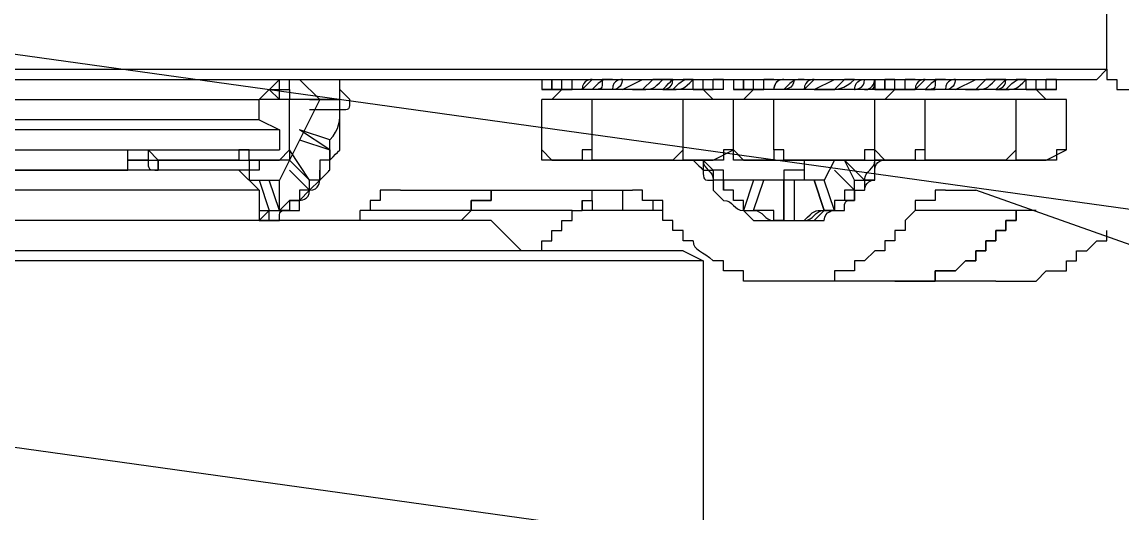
# Model space of a CAD drawing. Header units: millimetres. Extents: x 25083 to 52777, y 24772 to 45779.
# Drawn here: x 39211.84 to 39252.31, y 33806.58 to 33824.63 of the extents above; entities that cross this region are included whole.
import ezdxf

# ---------------------------------------------------------------- set-up
doc = ezdxf.new("R2010")
doc.units = ezdxf.units.MM
doc.layers.add('小车', color=7, linetype='Continuous')
doc.styles.get("Standard").update_dxf_attribs({"font": ''})
doc.styles.get('Standard').set_extended_font_data('SimSun')
doc.dimstyles.new('ISO-25', dxfattribs={"dimtxt": 2.5, "dimasz": 2.5, "dimexe": 1.25, "dimexo": 0.625, "dimtad": 1, "dimtxsty": 'Standard', "dimcen": 2.5, "dimadec": 0, "dimazin": 0, "dimtfac": 1, "dimtmove": 0, "dimatfit": 3, "dimfxl": 1, "dimarcsym": 0})

# ---------------------------------------------------------------- blocks, each defined once
blk = doc.blocks.new('*D925')
at = {"color": 0, "lineweight": -2}
for p, q in [((29677.862, 34881.662), (29677.862, 32448.293)), ((40733.017, 34757.645), (40733.017, 32448.293)), ((29680.362, 32449.543), (40730.517, 32449.543))]:
    blk.add_line(p, q, dxfattribs=at)
at = {"color": 0}
for points in [[(29680.362, 32449.96), (29680.362, 32449.127), (29677.862, 32449.543)], [(40730.517, 32449.127), (40730.517, 32449.96), (40733.017, 32449.543)]]:
    blk.add_solid(points, dxfattribs=at)
at = {"layer": 'DEFPOINTS', "color": 0}
for p in [(29677.862, 34882.287), (40733.017, 34758.27), (40733.017, 32449.543)]:
    blk.add_point(p, dxfattribs=at)
at = {"color": 0, "insert": (35205.439, 32451.628), "char_height": 2.5, "attachment_point": 5}
blk.add_mtext('11055,15', dxfattribs=at)
blk = doc.blocks.new('zw$D2F4')
at = {"color": 7, "lineweight": 5}
for points in [[(643.565, 336.451), (643.565, 239.155)], [(643.194, 336.08), (643.194, 239.527)], [(636.509, 254.01), (636.509, 321.597)], [(636.881, 254.752), (636.881, 320.854)], [(637.995, 261.808), (637.995, 313.798)], [(639.109, 270.349), (639.109, 310.827)], [(639.852, 271.092), (639.852, 304.514)], [(639.852, 300.429), (639.852, 275.177)], [(640.594, 284.461), (640.594, 269.607)], [(641.337, 269.607), (641.337, 284.461)], [(641.708, 270.349), (641.708, 284.461)], [(642.451, 284.461), (642.451, 270.349)], [(639.852, 275.177), (640.594, 275.177)], [(640.223, 275.177), (640.223, 269.607)], [(640.594, 274.434), (640.223, 274.434), (640.223, 275.177)], [(639.852, 273.692), (639.852, 274.063), (640.223, 274.063)], [(640.223, 272.577), (640.223, 274.063), (640.594, 274.434)], [(640.594, 271.092), (640.223, 271.092), (640.223, 272.577)], [(639.852, 271.092), (639.109, 270.349)], [(640.223, 270.721), (639.852, 270.721), (639.852, 271.092)], [(640.223, 269.978), (640.223, 270.721), (640.594, 270.721), (640.594, 271.092)], [(639.48, 270.721), (639.48, 269.607)], [(640.223, 270.349), (639.852, 270.349), (639.852, 270.721), (639.48, 270.721)], [(639.109, 270.349), (637.995, 270.349)], [(637.995, 270.349), (637.995, 269.978), (638.366, 269.978), (638.366, 269.607)], [(639.48, 270.349), (638.366, 269.978)], [(641.708, 270.349), (641.337, 269.607)], [(642.451, 270.349), (643.194, 269.607)], [(642.451, 269.235), (642.451, 270.349)], [(638.366, 269.607), (639.48, 269.978)], [(638.366, 269.978), (638.366, 269.607)], [(638.366, 269.607), (639.48, 269.607)], [(638.737, 269.235), (638.366, 269.235), (638.366, 269.607)], [(638.737, 269.235), (638.366, 269.235), (638.366, 269.607)], [(639.109, 268.493), (639.109, 268.864), (638.737, 268.864), (638.737, 269.235), (638.366, 269.607)], [(642.451, 268.121), (639.48, 269.607)], [(640.223, 269.607), (640.223, 269.978)], [(640.223, 269.607), (640.594, 269.235)], [(640.594, 269.235), (640.223, 269.235), (640.223, 269.607)], [(641.337, 269.607), (640.594, 269.607)], [(642.822, 269.978), (642.451, 269.607)], [(642.822, 269.978), (642.822, 269.607)], [(642.822, 269.607), (643.194, 269.607)], [(642.822, 269.607), (642.822, 269.235)], [(642.822, 269.607), (642.822, 269.235)], [(642.822, 269.607), (642.822, 269.235)], [(642.822, 269.607), (643.194, 269.607)], [(643.194, 269.607), (643.194, 269.235)], [(639.109, 268.493), (638.737, 268.864), (638.737, 269.235)], [(639.852, 269.235), (639.109, 268.493)], [(639.48, 268.493), (640.594, 269.235)], [(639.48, 268.493), (640.223, 269.235)], [(640.594, 269.235), (642.451, 269.235)], [(642.451, 267.378), (642.451, 269.235)], [(639.109, 268.493), (638.737, 268.864)], [(640.594, 267.75), (641.337, 268.864)], [(640.966, 268.864), (640.594, 267.75)], [(640.966, 267.75), (641.337, 268.864)], [(642.451, 268.121), (643.194, 268.864)], [(643.194, 268.864), (643.194, 268.493)], [(639.48, 268.121), (639.109, 268.493)], [(640.594, 267.75), (640.223, 267.75), (640.223, 268.121), (639.48, 268.121), (639.48, 268.493)], [(642.08, 268.493), (642.08, 267.378)], [(642.451, 268.493), (642.451, 267.378)], [(638.366, 258.837), (638.366, 266.636)], [(639.109, 265.15), (639.109, 265.893), (638.737, 265.893), (638.737, 266.264), (638.366, 266.264), (638.366, 266.636)], [(639.109, 265.15), (639.109, 256.609)], [(638.737, 262.179), (638.737, 262.551), (638.366, 262.551)], [(638.366, 262.551), (638.737, 262.551), (638.737, 261.808), (639.109, 261.808), (639.109, 261.437)], [(639.109, 261.808), (638.737, 261.808), (638.737, 262.179)], [(637.995, 261.808), (636.881, 260.694)], [(636.881, 259.951), (637.252, 259.951), (637.252, 259.58), (637.623, 259.58), (637.623, 259.209), (637.995, 259.209), (637.995, 258.837), (638.366, 258.837)], [(640.223, 259.58), (640.594, 259.951)], [(640.223, 259.209), (640.223, 259.951), (640.594, 259.951)], [(640.594, 259.951), (642.451, 259.951)], [(642.451, 252.895), (642.451, 259.951)], [(642.822, 259.951), (642.822, 259.58)], [(642.822, 253.267), (642.822, 259.951)], [(642.822, 259.951), (642.822, 259.58)], [(642.822, 259.951), (642.822, 259.58)], [(640.223, 259.58), (640.223, 253.638)], [(642.822, 259.209), (642.451, 259.58)], [(642.822, 259.58), (642.822, 259.209)], [(642.822, 259.58), (642.822, 259.209), (643.194, 259.209)], [(642.822, 259.58), (643.194, 259.58)], [(642.822, 259.58), (643.194, 259.58)], [(640.594, 258.094), (640.594, 258.466), (640.223, 258.466), (640.223, 259.209)], [(642.822, 259.209), (642.822, 258.837)], [(642.822, 259.209), (642.822, 258.837), (643.194, 258.837), (643.194, 258.466)], [(642.822, 259.209), (642.822, 258.837), (643.194, 258.837), (643.194, 258.466)], [(642.822, 259.209), (643.194, 259.209)], [(638.366, 258.837), (638.366, 258.466), (638.737, 258.466), (638.737, 258.094), (639.109, 258.094), (639.109, 257.723)], [(638.737, 258.466), (638.366, 258.466)], [(638.366, 255.495), (638.366, 258.466)], [(638.737, 258.094), (638.366, 258.094)], [(640.223, 256.609), (640.223, 258.094), (640.594, 258.094)], [(640.594, 258.094), (642.451, 258.094)], [(639.109, 256.98), (638.366, 256.98)], [(642.822, 256.98), (643.194, 256.238)], [(642.822, 256.98), (643.194, 256.238)], [(638.366, 255.495), (638.737, 255.495), (638.737, 256.238), (639.109, 256.238), (639.109, 256.609)], [(640.594, 254.752), (640.223, 255.124), (640.223, 256.609)], [(642.822, 256.609), (642.822, 256.238)], [(643.194, 256.609), (643.194, 256.238)], [(638.737, 255.866), (638.366, 255.866)], [(643.194, 255.495), (643.194, 255.866)], [(637.252, 254.381), (637.252, 254.752), (637.623, 254.752), (637.623, 255.124), (637.995, 255.124), (637.995, 255.495), (638.366, 255.495)], [(636.881, 254.752), (636.509, 254.01)], [(640.223, 254.01), (640.223, 254.752), (640.594, 254.752)], [(640.594, 254.752), (642.451, 254.752)], [(643.194, 254.381), (643.194, 254.752)], [(642.822, 254.381), (643.194, 254.381), (643.194, 254.01)], [(642.822, 254.381), (642.822, 254.01), (643.194, 254.01)], [(636.509, 254.01), (620.912, 254.01)], [(640.223, 254.01), (639.852, 254.01), (639.852, 253.638), (639.48, 253.638)], [(639.48, 252.153), (639.48, 253.267), (639.852, 253.267), (639.852, 253.638), (640.223, 254.01)], [(640.223, 253.638), (640.223, 254.01)], [(642.822, 254.01), (642.451, 253.638)], [(642.822, 254.01), (643.194, 254.01), (643.194, 253.638)], [(642.822, 254.01), (642.822, 253.638), (643.194, 253.638)], [(635.767, 251.039), (635.767, 252.524), (636.138, 252.524), (636.138, 253.267), (636.509, 253.267), (636.509, 253.638)], [(639.48, 249.553), (639.48, 253.638)], [(640.223, 253.638), (640.594, 252.895)], [(640.594, 252.895), (640.594, 253.267), (640.223, 253.267), (640.223, 253.638)], [(642.822, 253.638), (643.194, 253.638), (643.194, 253.267)], [(642.822, 253.638), (643.194, 253.638)], [(643.194, 253.267), (643.194, 253.638)], [(638.366, 252.524), (638.737, 252.524), (638.737, 252.895), (639.109, 252.895), (639.109, 253.267)], [(639.109, 253.267), (639.48, 253.267)], [(640.223, 252.524), (640.594, 252.895)], [(640.223, 252.153), (640.223, 252.895), (640.594, 252.895)], [(640.594, 252.895), (642.451, 252.895)], [(640.594, 252.895), (642.451, 252.895)], [(642.451, 240.641), (642.451, 252.895)], [(642.822, 241.012), (642.822, 252.895)], [(642.822, 252.895), (642.822, 252.524)], [(643.194, 252.895), (643.194, 252.524)], [(638.366, 252.524), (637.995, 252.153), (637.995, 251.039)], [(639.48, 252.153), (638.366, 252.524)], [(640.223, 252.524), (640.223, 241.383)], [(642.822, 252.153), (642.451, 252.524)], [(642.822, 252.524), (642.822, 252.153)], [(642.822, 252.524), (642.822, 252.153), (643.194, 252.153)], [(642.822, 252.524), (643.194, 252.524)], [(642.822, 252.524), (643.194, 252.524)], [(642.822, 252.524), (642.822, 252.153), (643.194, 252.153)], [(637.995, 251.039), (637.995, 251.41), (638.366, 251.41), (638.366, 252.153)], [(638.366, 252.153), (639.48, 251.781)], [(638.366, 252.153), (639.48, 251.781)], [(640.223, 250.296), (639.852, 250.296), (639.852, 251.039), (639.48, 251.039), (639.48, 251.781), (639.48, 252.153)], [(640.594, 251.41), (640.223, 251.41), (640.223, 252.153)], [(642.822, 252.153), (642.822, 251.781)], [(642.822, 252.153), (642.822, 251.781), (643.194, 251.781)], [(642.822, 252.153), (642.822, 251.781), (643.194, 251.781), (643.194, 251.41)], [(640.223, 249.553), (640.223, 251.039), (640.594, 251.039), (640.594, 251.41)], [(640.594, 251.41), (642.451, 251.41)], [(635.767, 243.24), (635.767, 251.039)], [(638.366, 246.211), (637.995, 246.582), (637.623, 246.582), (637.623, 246.954), (637.252, 246.954), (637.252, 247.325), (636.881, 247.325), (636.881, 247.696), (636.509, 248.068), (636.509, 248.439), (636.138, 248.439), (636.138, 249.182), (635.767, 249.182), (635.767, 251.039)], [(637.995, 251.039), (639.48, 251.039)], [(639.48, 251.039), (637.995, 251.039)], [(637.995, 251.039), (637.995, 249.553)], [(639.48, 250.667), (637.995, 250.667)], [(640.223, 250.296), (639.48, 250.296), (639.48, 250.667)], [(643.194, 250.667), (643.194, 250.296)], [(637.995, 250.296), (637.995, 249.925), (638.366, 249.553), (638.366, 249.182)], [(638.366, 249.553), (639.48, 249.925)], [(639.48, 249.925), (638.366, 249.553)], [(642.822, 249.925), (643.194, 249.182)], [(642.822, 249.925), (643.194, 249.182)], [(642.822, 249.925), (642.822, 249.553)], [(643.194, 249.925), (643.194, 249.553)], [(638.366, 249.182), (639.48, 249.553)], [(638.737, 248.811), (638.737, 249.182), (638.366, 249.182), (638.366, 249.553)], [(638.737, 248.811), (638.737, 249.182), (638.366, 249.182), (638.366, 249.553)], [(640.223, 249.182), (639.48, 249.553)], [(640.594, 247.696), (640.594, 248.068), (640.223, 248.068), (640.223, 249.553)], [(642.822, 249.553), (642.822, 249.182)], [(643.194, 249.553), (643.194, 249.182)], [(639.109, 248.439), (639.109, 248.811), (638.737, 248.811), (638.737, 249.182), (638.366, 249.182)], [(639.852, 249.182), (639.109, 248.439)], [(639.109, 248.439), (638.737, 248.439), (638.737, 248.811)], [(639.109, 248.439), (638.737, 248.439), (638.737, 248.811)], [(639.48, 248.068), (640.223, 248.811)], [(639.48, 248.439), (640.223, 248.811)], [(643.194, 248.439), (643.194, 248.811)], [(639.48, 247.696), (639.48, 248.068), (639.109, 248.068)], [(640.223, 247.325), (640.594, 247.696)], [(640.223, 247.325), (640.223, 247.696), (640.594, 247.696)], [(640.223, 246.954), (640.223, 247.696), (640.594, 247.696)], [(640.594, 247.696), (642.451, 247.696)], [(640.594, 247.696), (642.451, 247.696)], [(642.822, 246.954), (642.451, 247.325)], [(642.822, 247.696), (642.822, 247.325)], [(642.822, 247.696), (642.822, 247.325)], [(642.822, 247.696), (642.822, 247.325)], [(642.822, 247.325), (642.822, 246.954)], [(642.822, 247.325), (642.822, 246.954), (643.194, 246.954)], [(642.822, 247.325), (643.194, 247.325)], [(642.822, 247.325), (643.194, 247.325)], [(643.194, 247.325), (643.194, 246.954)], [(635.767, 246.954), (635.767, 245.468), (636.138, 245.468), (636.138, 244.726), (636.509, 244.354), (636.509, 243.983), (636.881, 243.983), (636.881, 243.611), (637.252, 243.611), (637.252, 243.24), (637.623, 243.24), (637.623, 242.869), (637.995, 242.869), (637.995, 242.497), (638.366, 242.497)], [(640.594, 245.84), (640.594, 246.211), (640.223, 246.211), (640.223, 246.954)], [(642.822, 246.954), (642.822, 246.582)], [(642.822, 246.954), (642.822, 246.582), (643.194, 246.582), (643.194, 246.211)], [(642.822, 246.954), (643.194, 246.954)], [(642.822, 246.582), (643.194, 246.582), (643.194, 246.211)], [(636.138, 244.726), (636.138, 245.468), (635.767, 245.468), (635.767, 246.211)], [(638.366, 241.755), (638.366, 246.211)], [(639.109, 245.097), (639.109, 245.468), (638.737, 245.468), (638.737, 246.211), (638.366, 246.211)], [(640.223, 244.354), (640.223, 245.84), (640.594, 245.84)], [(640.594, 245.84), (642.451, 245.84)], [(642.822, 245.84), (642.822, 245.468)], [(639.109, 245.097), (639.109, 243.983)], [(637.252, 243.611), (636.881, 243.611), (636.881, 243.983), (636.509, 243.983), (636.509, 244.354), (636.138, 244.726)], [(642.822, 244.726), (643.194, 243.983)], [(642.822, 244.726), (643.194, 243.983)], [(640.594, 242.497), (640.223, 242.869), (640.223, 244.354)], [(642.822, 244.354), (642.822, 243.983)], [(643.194, 244.354), (643.194, 243.983)], [(636.881, 237.67), (639.109, 243.983)], [(638.366, 242.497), (637.995, 242.497), (637.995, 242.869), (637.623, 242.869), (637.623, 243.24), (637.252, 243.24), (637.252, 243.611)], [(643.194, 243.24), (643.194, 243.611)], [(635.767, 243.24), (635.767, 241.755), (636.138, 241.383), (636.138, 240.641), (636.509, 240.641), (636.509, 240.269), (636.881, 240.269), (636.881, 239.898), (637.252, 239.527), (637.252, 239.155), (637.623, 239.155)], [(640.223, 241.755), (640.223, 242.497), (640.594, 242.497)], [(640.594, 242.497), (642.451, 242.497)], [(643.194, 242.126), (643.194, 242.497)], [(642.822, 242.126), (643.194, 242.126), (643.194, 241.755)], [(642.822, 242.126), (642.822, 241.755), (643.194, 241.755)], [(640.223, 241.383), (640.223, 241.755)], [(642.822, 241.755), (642.451, 241.383)], [(642.822, 241.755), (643.194, 241.755), (643.194, 241.383)], [(642.822, 241.755), (642.822, 241.383), (643.194, 241.383)], [(640.223, 241.383), (640.594, 240.641)], [(640.594, 240.641), (640.594, 241.012), (640.223, 241.012), (640.223, 241.383)], [(642.822, 241.383), (643.194, 241.383), (643.194, 241.012)], [(642.822, 241.383), (643.194, 241.383)], [(642.822, 241.383), (642.822, 241.012)], [(643.194, 241.012), (643.194, 241.383)], [(643.194, 241.383), (643.194, 241.012)], [(640.594, 240.641), (642.451, 240.641)], [(643.565, 239.155), (643.194, 239.527)], [(643.565, 239.155), (643.194, 239.155), (643.194, 238.784), (642.822, 238.784), (642.822, 238.041)], [(643.565, 239.155), (645.793, 239.155)]]:
    blk.add_lwpolyline(points, dxfattribs=at)
for points in [[(640.223, 275.177), (640.223, 275.177), (640.223, 275.177), (640.223, 275.177)], [(640.223, 274.434), (639.852, 274.434), (639.852, 274.434), (639.852, 274.063)], [(640.223, 274.063), (639.852, 274.063), (639.852, 274.063), (639.852, 274.063)], [(640.223, 274.063), (639.852, 274.063), (639.852, 274.063), (639.852, 274.063)], [(637.995, 270.349), (637.995, 270.349), (638.366, 269.978), (638.366, 269.978)], [(637.995, 270.349), (637.995, 270.349), (638.366, 269.978), (638.366, 269.978)], [(638.366, 270.349), (638.366, 270.349), (638.366, 269.978), (638.366, 269.978)], [(641.708, 270.349), (641.708, 270.349), (641.708, 270.349), (642.08, 270.349)], [(642.08, 270.349), (642.08, 270.349), (642.08, 270.349), (642.451, 270.349)], [(637.995, 269.978), (637.995, 269.978), (637.995, 269.607), (637.995, 269.607)], [(637.995, 269.978), (637.995, 269.978), (637.995, 269.978), (637.995, 269.978)], [(637.995, 269.607), (638.366, 269.607), (638.366, 269.607), (638.366, 269.235)], [(637.995, 269.607), (637.995, 269.607), (637.995, 269.607), (637.995, 269.607)], [(638.366, 269.978), (638.366, 269.978), (638.366, 269.607), (638.366, 269.607)], [(638.366, 269.978), (638.366, 269.978), (638.366, 269.978), (638.366, 269.607)], [(638.366, 269.978), (638.366, 269.978), (638.366, 269.978), (638.366, 269.978)], [(638.366, 269.978), (638.366, 269.978), (638.366, 269.607), (638.366, 269.607)], [(638.366, 269.978), (638.366, 269.978), (638.366, 269.607), (638.366, 269.607)], [(638.366, 269.607), (638.366, 269.235), (638.366, 269.235), (638.366, 269.235)], [(638.366, 269.607), (638.366, 269.607), (638.366, 269.607), (638.366, 269.607)], [(638.366, 269.607), (638.366, 269.607), (638.366, 269.607), (638.366, 269.607)], [(638.366, 269.607), (638.366, 269.607), (638.366, 269.607), (638.366, 269.607)], [(638.366, 269.607), (638.366, 269.607), (638.366, 269.607), (638.366, 269.607)], [(638.366, 269.607), (638.366, 269.607), (638.366, 269.607), (638.366, 269.607)], [(638.366, 269.607), (638.366, 269.607), (638.366, 269.607), (638.366, 269.607)], [(638.366, 269.607), (638.366, 269.607), (638.366, 269.607), (638.366, 269.607)], [(642.451, 269.607), (642.451, 269.607), (642.451, 269.607), (642.822, 269.607)], [(642.822, 269.607), (642.822, 269.607), (642.822, 269.607), (643.194, 269.607)], [(642.822, 269.607), (642.822, 269.607), (643.194, 269.607), (643.194, 269.607)], [(643.194, 269.607), (643.194, 269.607), (643.194, 269.607), (643.194, 269.607)], [(643.194, 269.607), (643.194, 269.607), (643.194, 269.607), (643.194, 269.607)], [(643.194, 269.607), (643.194, 269.607), (643.194, 269.607), (643.194, 269.607)], [(643.194, 269.607), (643.194, 269.607), (643.194, 269.607), (643.194, 269.607)], [(638.366, 269.235), (638.366, 269.235), (638.366, 269.235), (638.366, 268.864)], [(638.366, 269.235), (638.366, 269.235), (638.366, 269.235), (638.366, 269.235)], [(638.366, 269.235), (638.366, 269.235), (638.366, 269.235), (638.366, 269.235)], [(638.366, 269.235), (638.366, 269.235), (638.366, 269.235), (638.366, 269.235)], [(638.737, 269.235), (638.737, 269.235), (638.737, 269.235), (638.737, 269.235)], [(638.737, 269.235), (638.737, 269.235), (638.737, 269.235), (638.737, 269.235)], [(638.737, 269.235), (638.737, 269.235), (638.737, 269.235), (638.737, 269.235)], [(638.737, 269.235), (638.737, 269.235), (638.737, 269.235), (638.737, 269.235)], [(638.737, 269.235), (638.737, 269.235), (638.737, 269.235), (638.737, 268.864)], [(638.737, 269.235), (638.737, 269.235), (638.737, 269.235), (638.737, 269.235)], [(638.737, 269.235), (638.737, 269.235), (638.737, 269.235), (638.737, 269.235)], [(638.737, 269.235), (638.737, 269.235), (638.737, 269.235), (638.737, 269.235)], [(638.737, 269.235), (638.737, 269.235), (638.737, 269.235), (638.737, 269.235)], [(642.822, 269.235), (642.451, 269.235), (642.451, 269.235), (642.451, 269.235)], [(642.822, 269.235), (642.822, 269.235), (643.194, 269.235), (643.194, 269.235)], [(642.822, 269.235), (642.822, 269.235), (642.822, 269.235), (642.822, 269.235)], [(642.822, 269.235), (642.822, 269.235), (642.822, 269.235), (643.194, 269.235)], [(643.194, 269.235), (643.194, 269.235), (643.194, 269.235), (643.194, 269.235)], [(638.366, 268.864), (638.737, 268.864), (638.737, 268.864), (638.737, 268.864)], [(638.366, 268.864), (638.366, 268.864), (638.366, 268.864), (638.366, 268.864)], [(638.737, 268.864), (638.737, 268.864), (638.737, 268.493), (639.109, 268.493)], [(639.109, 268.493), (639.109, 268.493), (639.109, 268.493), (639.109, 268.493)], [(639.109, 268.493), (639.109, 268.493), (639.109, 268.493), (639.48, 268.493)], [(639.109, 268.493), (639.109, 268.121), (639.48, 268.121), (639.48, 268.121)], [(639.109, 268.493), (639.109, 268.493), (639.109, 268.493), (639.109, 268.493)], [(639.109, 268.493), (639.109, 268.493), (639.109, 268.493), (639.109, 268.493)], [(639.109, 268.493), (639.109, 268.493), (639.109, 268.493), (639.109, 268.493)], [(639.109, 268.493), (639.109, 268.493), (639.109, 268.493), (639.109, 268.493)], [(639.109, 268.493), (639.109, 268.493), (639.109, 268.493), (639.109, 268.493)], [(639.109, 268.493), (639.109, 268.493), (639.109, 268.493), (639.109, 268.493)], [(639.109, 268.493), (639.109, 268.493), (639.109, 268.493), (639.109, 268.493)], [(639.48, 268.493), (639.48, 268.493), (639.48, 268.493), (639.48, 268.493)], [(639.48, 268.121), (639.852, 267.75), (639.852, 267.75), (639.852, 267.75)], [(639.48, 268.121), (639.48, 268.121), (639.48, 268.121), (639.48, 268.121)], [(639.48, 268.121), (639.48, 268.121), (639.852, 268.121), (639.852, 268.121)], [(639.48, 268.121), (639.48, 268.121), (639.852, 268.121), (639.852, 268.121)], [(639.48, 268.121), (639.48, 268.121), (639.48, 268.121), (639.48, 268.121)], [(639.852, 268.121), (639.852, 268.121), (639.852, 268.121), (639.852, 268.121)], [(639.852, 267.75), (640.223, 267.75), (640.223, 267.75), (640.223, 267.75)], [(639.852, 267.75), (640.223, 267.75), (640.223, 267.75), (640.223, 267.75)], [(640.223, 267.75), (640.223, 267.75), (640.223, 267.75), (640.223, 267.75)], [(640.223, 267.75), (640.223, 267.75), (640.223, 267.75), (640.223, 267.75)], [(640.223, 267.75), (640.223, 267.75), (640.223, 267.75), (640.594, 267.75)], [(640.223, 267.75), (640.223, 267.75), (640.223, 267.75), (640.223, 267.75)], [(640.223, 267.75), (640.594, 267.378), (640.594, 267.378), (640.594, 267.378)], [(640.594, 267.75), (640.966, 267.75), (640.966, 267.75), (640.966, 267.75)], [(640.594, 267.75), (640.594, 267.75), (640.594, 267.75), (640.594, 267.75)], [(640.966, 267.75), (641.337, 267.378), (641.708, 267.378), (642.08, 267.378)], [(640.594, 267.378), (640.966, 267.378), (640.966, 267.378), (640.966, 267.378)], [(640.966, 267.378), (640.966, 267.378), (640.966, 267.378), (641.337, 267.378)], [(640.966, 267.378), (640.966, 267.378), (640.966, 267.378), (640.966, 267.378)], [(641.337, 267.378), (641.337, 267.378), (641.708, 267.378), (641.708, 267.378)], [(641.708, 267.378), (641.708, 267.378), (642.08, 267.378), (642.08, 267.378)], [(642.08, 267.378), (642.08, 267.378), (642.08, 267.378), (642.08, 267.378)], [(642.08, 267.378), (642.08, 267.378), (642.08, 267.378), (642.08, 267.378)], [(642.08, 267.378), (642.08, 267.007), (642.08, 267.007), (642.451, 267.007)], [(642.08, 267.378), (642.08, 267.378), (642.08, 267.378), (642.451, 267.378)], [(642.08, 267.378), (642.08, 267.378), (642.08, 267.378), (642.08, 267.378)], [(642.451, 267.007), (642.451, 267.007), (642.822, 267.378), (642.822, 267.378)], [(642.451, 267.378), (642.451, 267.378), (642.451, 267.378), (642.451, 267.378)], [(642.451, 267.378), (642.822, 267.378), (643.194, 267.378), (643.194, 267.378)], [(642.822, 267.378), (643.194, 267.378), (643.194, 267.378), (643.194, 267.378)], [(637.995, 266.636), (637.995, 266.636), (638.366, 266.636), (638.366, 266.636)], [(637.995, 262.922), (637.995, 262.922), (638.366, 262.551), (638.366, 262.551)], [(637.995, 262.922), (637.995, 262.922), (638.366, 262.551), (638.366, 262.551)], [(638.737, 262.179), (638.737, 262.179), (638.737, 262.179), (638.737, 262.179)], [(639.109, 261.808), (639.109, 261.808), (639.109, 261.808), (639.109, 261.808)], [(642.822, 259.951), (642.822, 259.951), (642.822, 259.951), (642.822, 259.951)], [(643.194, 259.951), (642.822, 259.951), (642.822, 259.951), (642.822, 259.951)], [(643.194, 259.951), (643.194, 259.951), (643.194, 259.951), (643.194, 259.951)], [(642.822, 259.209), (642.822, 259.209), (642.822, 259.58), (642.822, 259.58)], [(642.822, 259.58), (642.822, 259.58), (642.822, 259.58), (642.822, 259.58)], [(642.822, 259.58), (642.822, 259.58), (642.822, 259.58), (642.822, 259.58)], [(642.822, 259.58), (642.822, 259.58), (642.822, 259.58), (642.822, 259.58)], [(643.194, 259.58), (642.822, 259.58), (642.822, 259.58), (642.822, 259.58)], [(643.194, 259.58), (643.194, 259.58), (643.194, 259.58), (642.822, 259.58)], [(643.194, 259.58), (643.194, 259.58), (643.194, 259.58), (643.194, 259.58)], [(643.194, 259.58), (643.194, 259.58), (643.194, 259.58), (643.194, 259.58)], [(643.194, 259.58), (643.194, 259.58), (643.194, 259.58), (643.194, 259.58)], [(642.822, 259.209), (642.822, 259.209), (642.822, 259.209), (642.822, 259.209)], [(643.194, 259.209), (643.194, 259.209), (643.194, 259.209), (643.194, 259.209)], [(642.822, 258.837), (642.822, 258.837), (642.822, 258.837), (642.822, 258.837)], [(642.822, 258.837), (642.822, 258.837), (642.822, 258.837), (642.822, 258.837)], [(642.822, 258.837), (642.822, 258.837), (642.822, 258.837), (642.822, 258.837)], [(643.194, 258.837), (643.194, 258.837), (643.194, 258.837), (643.194, 258.837)], [(643.194, 258.837), (643.194, 258.837), (643.194, 258.837), (643.194, 258.837)], [(643.194, 258.094), (643.194, 258.094), (643.194, 258.466), (642.822, 258.466)], [(643.194, 258.094), (643.194, 258.094), (642.822, 258.466), (642.822, 258.466)], [(642.822, 258.466), (642.822, 258.466), (642.822, 258.466), (642.822, 258.466)], [(643.194, 258.466), (643.194, 258.466), (643.194, 258.466), (643.194, 258.466)], [(643.194, 257.352), (643.194, 257.723), (643.194, 257.723), (642.822, 258.094)], [(643.194, 257.723), (642.822, 257.723), (642.822, 257.723), (642.822, 258.094)], [(642.822, 257.723), (642.822, 257.723), (642.822, 258.094), (642.822, 258.094)], [(642.822, 258.094), (642.822, 258.094), (642.822, 258.094), (642.822, 258.094)], [(643.194, 258.094), (643.194, 258.094), (643.194, 257.723), (643.194, 257.723)], [(642.822, 257.723), (642.822, 257.723), (642.822, 257.723), (642.822, 257.723)], [(643.194, 257.352), (643.194, 257.723), (643.194, 257.723), (643.194, 257.723)], [(643.194, 257.723), (643.194, 257.723), (643.194, 257.723), (643.194, 257.723)], [(643.194, 256.98), (643.194, 256.98), (642.822, 256.98), (642.822, 257.352)], [(643.194, 256.98), (643.194, 256.98), (643.194, 257.352), (642.822, 257.352)], [(642.822, 257.352), (642.822, 257.352), (642.822, 257.352), (642.822, 257.352)], [(643.194, 257.352), (643.194, 257.352), (643.194, 257.352), (643.194, 257.352)], [(642.822, 256.238), (642.822, 256.238), (643.194, 255.866), (643.194, 255.866)], [(642.822, 256.238), (642.822, 255.866), (642.822, 255.866), (643.194, 255.495)], [(643.194, 255.866), (643.194, 255.866), (643.194, 255.495), (643.194, 255.495)], [(642.822, 255.495), (642.822, 255.495), (642.822, 255.495), (642.822, 255.495)], [(642.822, 255.495), (642.822, 255.495), (642.822, 255.495), (642.822, 255.495)], [(642.822, 255.495), (642.822, 255.495), (642.822, 255.495), (642.822, 255.124)], [(642.822, 255.495), (642.822, 255.495), (642.822, 255.124), (643.194, 255.124)], [(642.822, 255.495), (643.194, 255.124), (643.194, 255.124), (643.194, 255.124)], [(643.194, 255.124), (643.194, 255.495), (643.194, 255.495), (643.194, 255.495)], [(642.822, 255.124), (642.822, 254.752), (642.822, 254.752), (643.194, 254.381)], [(642.822, 255.124), (643.194, 254.752), (643.194, 254.752), (643.194, 254.381)], [(642.822, 255.124), (642.822, 255.124), (642.822, 255.124), (642.822, 255.124)], [(643.194, 255.124), (643.194, 255.124), (643.194, 255.124), (643.194, 255.124)], [(643.194, 255.124), (643.194, 255.124), (643.194, 255.124), (643.194, 255.124)], [(637.252, 254.381), (636.881, 254.381), (636.881, 254.01), (636.509, 253.638)], [(640.223, 254.381), (639.852, 254.01), (639.852, 254.01), (639.852, 254.01)], [(640.223, 254.381), (640.223, 254.381), (640.223, 254.381), (640.223, 254.381)], [(642.822, 254.381), (642.822, 254.381), (642.822, 254.381), (642.822, 254.381)], [(642.822, 254.01), (642.822, 254.01), (642.822, 254.01), (642.822, 254.381)], [(642.822, 254.381), (642.822, 254.381), (642.822, 254.381), (642.822, 254.381)], [(643.194, 254.381), (643.194, 254.381), (643.194, 254.381), (643.194, 254.381)], [(643.194, 254.381), (643.194, 254.01), (643.194, 254.01), (643.194, 254.01)], [(643.194, 254.381), (643.194, 254.381), (643.194, 254.381), (643.194, 254.381)], [(639.852, 254.01), (639.48, 254.01), (639.48, 254.01), (639.48, 253.638)], [(640.223, 254.01), (639.852, 254.01), (639.852, 253.638), (639.48, 253.638)], [(640.223, 254.01), (640.223, 254.01), (640.223, 254.01), (640.223, 254.01)], [(640.223, 254.01), (640.223, 254.01), (640.223, 254.01), (640.223, 254.01)], [(642.822, 254.01), (642.822, 254.01), (642.822, 254.01), (642.822, 254.01)], [(643.194, 254.01), (643.194, 254.01), (643.194, 254.01), (643.194, 254.01)], [(639.109, 253.638), (638.737, 253.267), (638.737, 253.267), (638.737, 253.267)], [(639.48, 253.638), (639.48, 253.638), (639.109, 253.638), (639.109, 253.638)], [(639.109, 253.638), (639.109, 253.638), (639.109, 253.638), (639.109, 253.638)], [(642.822, 253.638), (642.822, 253.638), (642.822, 253.638), (642.822, 253.638)], [(642.822, 253.638), (642.822, 253.638), (642.822, 253.638), (642.822, 253.638)], [(643.194, 253.638), (643.194, 253.638), (643.194, 253.638), (643.194, 253.638)], [(643.194, 253.638), (643.194, 253.638), (643.194, 253.638), (643.194, 253.638)], [(643.194, 253.638), (643.194, 253.638), (643.194, 253.267), (643.194, 253.267)], [(638.737, 253.267), (638.737, 252.895), (638.366, 252.895), (638.366, 252.524)], [(639.48, 253.267), (639.109, 253.267), (639.109, 253.267), (639.109, 253.267)], [(642.822, 253.267), (642.822, 253.267), (642.822, 253.267), (643.194, 253.267)], [(642.822, 253.267), (642.822, 253.267), (643.194, 253.267), (643.194, 253.267)], [(642.822, 253.267), (642.822, 253.267), (643.194, 253.267), (643.194, 253.267)], [(642.822, 253.267), (642.822, 253.267), (642.822, 253.267), (642.822, 253.267)], [(642.822, 253.267), (642.822, 253.267), (642.822, 253.267), (643.194, 253.267)], [(643.194, 253.267), (643.194, 253.267), (643.194, 253.267), (643.194, 253.267)], [(643.194, 253.267), (643.194, 253.267), (643.194, 253.267), (643.194, 253.267)], [(643.194, 253.267), (643.194, 253.267), (643.194, 253.267), (643.194, 253.267)], [(643.194, 253.267), (643.194, 253.267), (643.194, 253.267), (643.194, 253.267)], [(643.194, 252.895), (643.194, 252.895), (643.194, 252.895), (642.822, 252.895)], [(642.822, 252.895), (642.822, 252.895), (642.822, 252.895), (642.822, 252.895)], [(643.194, 252.895), (642.822, 252.895), (642.822, 252.895), (642.822, 252.895)], [(643.194, 252.895), (643.194, 252.895), (643.194, 252.895), (643.194, 252.895)], [(638.366, 252.524), (638.366, 252.524), (638.366, 252.153), (638.366, 252.153)], [(638.366, 252.524), (638.366, 252.524), (638.366, 252.153), (638.366, 252.153)], [(642.822, 252.524), (642.822, 252.524), (642.822, 252.524), (642.822, 252.524)], [(642.822, 252.524), (642.822, 252.524), (642.822, 252.524), (642.822, 252.524)], [(642.822, 252.524), (642.822, 252.524), (642.822, 252.524), (642.822, 252.524)], [(642.822, 252.524), (642.822, 252.524), (642.822, 252.524), (642.822, 252.524)], [(643.194, 252.524), (642.822, 252.524), (642.822, 252.524), (642.822, 252.524)], [(643.194, 252.524), (643.194, 252.524), (643.194, 252.524), (643.194, 252.524)], [(643.194, 252.524), (643.194, 252.524), (643.194, 252.524), (643.194, 252.524)], [(643.194, 252.524), (643.194, 252.524), (643.194, 252.524), (643.194, 252.524)], [(638.366, 252.153), (638.366, 251.781), (637.995, 251.781), (637.995, 251.41)], [(638.366, 252.153), (638.366, 252.153), (638.366, 252.153), (638.366, 252.153)], [(638.366, 252.153), (638.366, 252.153), (638.366, 252.153), (638.366, 252.153)], [(638.366, 252.153), (638.366, 252.153), (638.366, 252.153), (638.366, 252.153)], [(642.822, 251.781), (642.822, 251.781), (642.822, 251.781), (642.822, 252.153)], [(642.822, 252.153), (642.822, 252.153), (642.822, 252.153), (642.822, 252.153)], [(642.822, 251.781), (642.822, 251.781), (642.822, 251.781), (642.822, 251.781)], [(642.822, 251.781), (642.822, 251.781), (642.822, 251.781), (642.822, 251.781)], [(643.194, 252.153), (643.194, 251.781), (643.194, 251.781), (643.194, 251.781)], [(643.194, 252.153), (643.194, 252.153), (643.194, 252.153), (643.194, 252.153)], [(643.194, 251.781), (643.194, 251.781), (643.194, 251.781), (643.194, 251.781)], [(643.194, 251.41), (643.194, 251.41), (643.194, 251.781), (643.194, 251.781)], [(637.995, 251.41), (637.995, 251.41), (637.995, 251.039), (637.995, 251.039)], [(643.194, 251.039), (643.194, 251.039), (643.194, 251.41), (642.822, 251.41)], [(643.194, 251.039), (643.194, 251.41), (642.822, 251.41), (642.822, 251.41)], [(642.822, 251.41), (642.822, 251.41), (642.822, 251.41), (642.822, 251.41)], [(637.995, 251.039), (637.995, 251.039), (637.995, 251.039), (637.995, 251.039)], [(637.995, 251.039), (637.995, 250.667), (637.995, 250.667), (637.995, 250.667)], [(643.194, 250.296), (643.194, 250.667), (643.194, 250.667), (642.822, 251.039)], [(643.194, 250.667), (642.822, 250.667), (642.822, 251.039), (642.822, 251.039)], [(642.822, 250.667), (642.822, 250.667), (642.822, 251.039), (642.822, 251.039)], [(642.822, 251.039), (642.822, 251.039), (642.822, 251.039), (642.822, 251.039)], [(643.194, 251.039), (643.194, 251.039), (643.194, 250.667), (643.194, 250.667)], [(637.995, 250.667), (637.995, 250.667), (637.995, 250.296), (637.995, 250.296)], [(637.995, 250.667), (637.995, 250.667), (637.995, 250.296), (637.995, 250.296)], [(637.995, 250.667), (637.995, 250.667), (637.995, 250.667), (637.995, 250.667)], [(637.995, 250.667), (637.995, 250.667), (637.995, 250.667), (637.995, 250.667)], [(637.995, 250.667), (637.995, 250.667), (637.995, 250.296), (637.995, 250.296)], [(642.822, 250.667), (642.822, 250.667), (642.822, 250.667), (642.822, 250.667)], [(643.194, 250.667), (643.194, 250.667), (643.194, 250.667), (643.194, 250.667)], [(643.194, 250.667), (643.194, 250.667), (643.194, 250.667), (643.194, 250.667)], [(637.995, 250.296), (637.995, 250.296), (637.995, 250.296), (637.995, 250.296)], [(637.995, 250.296), (637.995, 250.296), (637.995, 250.296), (637.995, 250.296)], [(637.995, 250.296), (637.995, 250.296), (637.995, 250.296), (637.995, 250.296)], [(637.995, 250.296), (637.995, 249.925), (638.366, 249.925), (638.366, 249.553)], [(637.995, 250.296), (637.995, 249.925), (638.366, 249.925), (638.366, 249.553)], [(637.995, 250.296), (637.995, 250.296), (637.995, 250.296), (637.995, 250.296)], [(637.995, 250.296), (637.995, 250.296), (637.995, 250.296), (637.995, 250.296)], [(637.995, 250.296), (637.995, 250.296), (637.995, 250.296), (637.995, 250.296)], [(637.995, 250.296), (637.995, 250.296), (637.995, 250.296), (637.995, 250.296)], [(637.995, 250.296), (637.995, 250.296), (637.995, 250.296), (637.995, 250.296)], [(637.995, 250.296), (637.995, 250.296), (637.995, 250.296), (637.995, 250.296)], [(637.995, 250.296), (637.995, 250.296), (637.995, 250.296), (637.995, 250.296)], [(637.995, 250.296), (637.995, 250.296), (637.995, 250.296), (637.995, 250.296)], [(637.995, 250.296), (637.995, 250.296), (637.995, 250.296), (637.995, 250.296)], [(637.995, 250.296), (638.366, 249.925), (638.366, 249.925), (638.366, 249.553)], [(643.194, 249.925), (643.194, 249.925), (642.822, 250.296), (642.822, 250.296)], [(643.194, 249.925), (643.194, 249.925), (643.194, 250.296), (642.822, 250.296)], [(642.822, 250.296), (642.822, 250.296), (642.822, 250.296), (642.822, 250.296)], [(643.194, 250.296), (643.194, 250.296), (643.194, 250.296), (643.194, 250.296)], [(637.995, 249.553), (638.366, 249.553), (638.366, 249.182), (638.366, 249.182)], [(637.995, 249.553), (637.995, 249.553), (637.995, 249.553), (637.995, 249.553)], [(637.995, 249.553), (637.995, 249.553), (637.995, 249.553), (637.995, 249.553)], [(638.366, 249.553), (638.366, 249.553), (638.366, 249.553), (638.366, 249.553)], [(638.366, 249.553), (638.366, 249.553), (638.366, 249.553), (638.366, 249.553)], [(638.366, 249.553), (638.366, 249.553), (638.366, 249.553), (638.366, 249.553)], [(638.366, 249.553), (638.366, 249.553), (638.366, 249.553), (638.366, 249.553)], [(638.366, 249.553), (638.366, 249.553), (638.366, 249.553), (638.366, 249.553)], [(638.366, 249.553), (638.366, 249.553), (638.366, 249.553), (638.366, 249.553)], [(638.366, 249.553), (638.366, 249.553), (638.366, 249.553), (638.366, 249.553)], [(638.366, 249.553), (638.366, 249.553), (638.366, 249.553), (638.366, 249.553)], [(638.366, 249.553), (638.366, 249.553), (638.366, 249.553), (638.366, 249.553)], [(638.366, 249.553), (638.366, 249.553), (638.366, 249.553), (638.366, 249.553)], [(638.366, 249.553), (638.366, 249.553), (638.366, 249.182), (638.366, 249.182)], [(638.366, 249.553), (638.366, 249.553), (638.366, 249.553), (638.366, 249.553)], [(638.366, 249.182), (638.366, 249.182), (638.366, 249.182), (638.366, 249.182)], [(638.366, 249.182), (638.366, 249.182), (638.366, 249.182), (638.366, 248.811)], [(638.366, 249.182), (638.366, 249.182), (638.366, 249.182), (638.366, 249.182)], [(642.822, 249.182), (642.822, 249.182), (643.194, 248.811), (643.194, 248.811)], [(642.822, 249.182), (642.822, 249.182), (642.822, 248.811), (643.194, 248.439)], [(638.366, 248.811), (638.737, 248.811), (638.737, 248.811), (638.737, 248.439)], [(638.366, 248.811), (638.366, 248.811), (638.366, 248.811), (638.366, 248.811)], [(638.366, 248.811), (638.366, 248.811), (638.366, 248.811), (638.366, 248.811)], [(638.366, 248.811), (638.366, 248.811), (638.366, 248.811), (638.366, 248.811)], [(638.737, 248.811), (638.737, 248.811), (638.737, 248.811), (638.737, 248.811)], [(638.737, 248.811), (638.737, 248.811), (638.737, 248.811), (638.737, 248.811)], [(638.737, 248.811), (638.737, 248.811), (638.737, 248.811), (638.737, 248.811)], [(638.737, 248.811), (638.737, 248.811), (638.737, 248.811), (638.737, 248.811)], [(638.737, 248.811), (638.737, 248.811), (638.737, 248.811), (638.737, 248.811)], [(638.737, 248.811), (638.737, 248.811), (638.737, 248.811), (638.737, 248.811)], [(638.737, 248.811), (638.737, 248.811), (638.737, 248.811), (638.737, 248.811)], [(638.737, 248.811), (638.737, 248.811), (638.737, 248.811), (638.737, 248.811)], [(638.737, 248.811), (638.737, 248.811), (638.737, 248.811), (638.737, 248.811)], [(643.194, 248.811), (643.194, 248.811), (643.194, 248.811), (643.194, 248.439)], [(638.737, 248.439), (638.737, 248.439), (638.737, 248.439), (639.109, 248.439)], [(639.109, 248.439), (639.109, 248.439), (639.109, 248.439), (639.109, 248.439)], [(639.109, 248.439), (639.109, 248.439), (639.109, 248.439), (639.109, 248.439)], [(639.109, 248.439), (639.109, 248.439), (639.109, 248.439), (639.109, 248.439)], [(639.109, 248.439), (639.109, 248.439), (639.109, 248.439), (639.109, 248.439)], [(639.109, 248.439), (639.109, 248.439), (639.109, 248.439), (639.109, 248.068)], [(639.109, 248.439), (639.109, 248.439), (639.109, 248.439), (639.109, 248.439)], [(639.109, 248.439), (639.109, 248.439), (639.109, 248.439), (639.109, 248.439)], [(639.109, 248.439), (639.109, 248.439), (639.109, 248.439), (639.48, 248.439)], [(639.109, 248.439), (639.109, 248.439), (639.109, 248.068), (639.109, 248.068)], [(639.48, 248.439), (639.48, 248.068), (639.48, 248.068), (639.48, 248.068)], [(642.822, 248.439), (642.822, 248.439), (642.822, 248.439), (642.822, 248.439)], [(642.822, 248.439), (642.822, 248.439), (642.822, 248.439), (642.822, 248.439)], [(642.822, 248.439), (642.822, 248.439), (642.822, 248.068), (643.194, 248.068)], [(642.822, 248.439), (642.822, 248.439), (642.822, 248.439), (642.822, 248.439)], [(642.822, 248.439), (643.194, 248.439), (643.194, 248.068), (643.194, 248.068)], [(642.822, 248.068), (642.822, 248.068), (642.822, 248.068), (642.822, 248.439)], [(643.194, 248.439), (643.194, 248.068), (643.194, 248.068), (643.194, 248.068)], [(643.194, 248.439), (643.194, 248.439), (643.194, 248.439), (643.194, 248.439)], [(639.109, 248.068), (639.109, 248.068), (639.48, 248.068), (639.48, 247.696)], [(639.48, 248.068), (639.48, 248.068), (639.48, 248.068), (639.48, 247.696)], [(639.48, 248.068), (639.852, 248.068), (639.852, 247.696), (640.223, 247.696)], [(642.822, 248.068), (642.822, 247.696), (642.822, 247.696), (643.194, 247.696)], [(642.822, 248.068), (642.822, 247.696), (643.194, 247.696), (643.194, 247.696)], [(643.194, 248.068), (643.194, 248.068), (643.194, 248.068), (643.194, 248.068)], [(639.48, 247.696), (639.852, 247.696), (639.852, 247.696), (639.852, 247.696)], [(639.48, 247.696), (639.48, 247.696), (639.48, 247.696), (639.48, 247.696)], [(639.48, 247.696), (639.48, 247.696), (639.852, 247.696), (639.852, 247.696)], [(639.48, 247.696), (639.48, 247.696), (639.852, 247.696), (639.852, 247.696)], [(639.852, 247.696), (640.223, 247.696), (640.223, 247.325), (640.223, 247.325)], [(639.852, 247.696), (640.223, 247.696), (640.223, 247.696), (640.223, 247.696)], [(639.852, 247.696), (639.852, 247.696), (639.852, 247.696), (639.852, 247.696)], [(640.594, 247.696), (640.594, 247.696), (640.594, 247.696), (640.594, 247.696)], [(642.822, 247.696), (642.822, 247.696), (642.822, 247.696), (642.822, 247.696)], [(643.194, 247.696), (642.822, 247.696), (642.822, 247.696), (642.822, 247.696)], [(642.822, 246.954), (642.822, 246.954), (642.822, 246.954), (642.822, 247.325)], [(642.822, 247.325), (642.822, 247.325), (642.822, 247.325), (642.822, 247.325)], [(642.822, 247.325), (642.822, 247.325), (642.822, 247.325), (642.822, 247.325)], [(642.822, 247.325), (642.822, 247.325), (642.822, 247.325), (642.822, 247.325)], [(643.194, 247.325), (642.822, 247.325), (642.822, 247.325), (642.822, 247.325)], [(643.194, 247.325), (643.194, 247.325), (643.194, 247.325), (642.822, 247.325)], [(643.194, 247.696), (643.194, 247.696), (643.194, 247.696), (643.194, 247.696)], [(643.194, 247.325), (643.194, 247.325), (643.194, 247.325), (643.194, 247.325)], [(643.194, 246.954), (643.194, 247.325), (643.194, 247.325), (643.194, 247.325)], [(643.194, 247.325), (643.194, 247.325), (643.194, 247.325), (643.194, 247.325)], [(635.767, 246.954), (635.767, 246.954), (635.767, 246.582), (635.767, 246.211)], [(642.822, 246.582), (642.822, 246.954), (642.822, 246.954), (642.822, 246.954)], [(643.194, 246.954), (643.194, 246.954), (643.194, 246.954), (643.194, 246.954)], [(642.822, 246.582), (642.822, 246.582), (642.822, 246.582), (642.822, 246.211)], [(642.822, 246.582), (642.822, 246.582), (642.822, 246.582), (642.822, 246.582)], [(642.822, 246.582), (642.822, 246.582), (642.822, 246.582), (642.822, 246.582)], [(643.194, 246.211), (643.194, 246.582), (643.194, 246.582), (643.194, 246.582)], [(643.194, 246.582), (643.194, 246.582), (643.194, 246.582), (643.194, 246.582)], [(643.194, 245.84), (643.194, 245.84), (643.194, 246.211), (642.822, 246.211)], [(643.194, 245.84), (643.194, 245.84), (642.822, 246.211), (642.822, 246.211)], [(642.822, 246.211), (642.822, 246.211), (642.822, 246.211), (642.822, 246.211)], [(643.194, 246.211), (643.194, 246.211), (643.194, 246.211), (643.194, 246.211)], [(643.194, 245.097), (643.194, 245.468), (643.194, 245.468), (642.822, 245.84)], [(643.194, 245.468), (642.822, 245.468), (642.822, 245.468), (642.822, 245.84)], [(642.822, 245.468), (642.822, 245.468), (642.822, 245.84), (642.822, 245.84)], [(642.822, 245.84), (642.822, 245.84), (642.822, 245.84), (642.822, 245.84)], [(643.194, 245.84), (643.194, 245.84), (643.194, 245.468), (643.194, 245.468)], [(642.822, 245.468), (642.822, 245.468), (642.822, 245.468), (642.822, 245.468)], [(643.194, 245.468), (643.194, 245.468), (643.194, 245.468), (643.194, 245.468)], [(643.194, 245.097), (643.194, 245.468), (643.194, 245.468), (643.194, 245.468)], [(643.194, 244.726), (643.194, 244.726), (642.822, 244.726), (642.822, 245.097)], [(643.194, 244.726), (643.194, 244.726), (643.194, 245.097), (642.822, 245.097)], [(642.822, 245.097), (642.822, 245.097), (642.822, 245.097), (642.822, 245.097)], [(643.194, 245.097), (643.194, 245.097), (643.194, 245.097), (643.194, 245.097)], [(642.822, 243.983), (642.822, 243.983), (643.194, 243.611), (643.194, 243.611)], [(642.822, 243.983), (642.822, 243.611), (642.822, 243.611), (643.194, 243.24)], [(643.194, 243.611), (643.194, 243.611), (643.194, 243.24), (643.194, 243.24)], [(642.822, 243.24), (642.822, 243.24), (642.822, 243.24), (642.822, 243.24)], [(642.822, 243.24), (642.822, 243.24), (642.822, 243.24), (642.822, 243.24)], [(642.822, 243.24), (642.822, 243.24), (642.822, 243.24), (642.822, 242.869)], [(642.822, 243.24), (642.822, 243.24), (642.822, 242.869), (643.194, 242.869)], [(642.822, 243.24), (643.194, 242.869), (643.194, 242.869), (643.194, 242.869)], [(642.822, 242.869), (642.822, 242.497), (642.822, 242.497), (643.194, 242.126)], [(642.822, 242.869), (643.194, 242.497), (643.194, 242.497), (643.194, 242.126)], [(642.822, 242.869), (642.822, 242.869), (642.822, 242.869), (642.822, 242.869)], [(643.194, 242.869), (643.194, 243.24), (643.194, 243.24), (643.194, 243.24)], [(643.194, 242.869), (643.194, 242.869), (643.194, 242.869), (643.194, 242.869)], [(643.194, 242.869), (643.194, 242.869), (643.194, 242.869), (643.194, 242.869)], [(638.366, 242.126), (638.366, 242.497), (638.366, 242.497), (638.366, 242.497)], [(642.822, 242.126), (642.822, 242.126), (642.822, 242.126), (642.822, 242.126)], [(642.822, 242.126), (642.822, 242.126), (642.822, 242.126), (642.822, 242.126)], [(642.822, 241.755), (642.822, 241.755), (642.822, 241.755), (642.822, 242.126)], [(643.194, 242.126), (643.194, 242.126), (643.194, 242.126), (643.194, 242.126)], [(643.194, 242.126), (643.194, 242.126), (643.194, 242.126), (643.194, 242.126)], [(643.194, 242.126), (643.194, 241.755), (643.194, 241.755), (643.194, 241.755)], [(642.822, 241.755), (642.822, 241.755), (642.822, 241.755), (642.822, 241.755)], [(643.194, 241.755), (643.194, 241.755), (643.194, 241.755), (643.194, 241.755)], [(642.822, 241.383), (642.822, 241.383), (642.822, 241.383), (642.822, 241.383)], [(642.822, 241.383), (642.822, 241.383), (642.822, 241.383), (642.822, 241.383)], [(643.194, 241.383), (643.194, 241.383), (643.194, 241.383), (643.194, 241.383)], [(643.194, 241.383), (643.194, 241.383), (643.194, 241.383), (643.194, 241.383)], [(643.194, 241.383), (643.194, 241.012), (643.194, 241.012), (643.194, 241.012)], [(642.822, 241.012), (642.822, 241.012), (642.822, 241.012), (643.194, 241.012)], [(642.822, 241.012), (642.822, 241.012), (643.194, 241.012), (643.194, 241.012)], [(642.822, 241.012), (642.822, 241.012), (643.194, 241.012), (643.194, 241.012)], [(642.822, 241.012), (642.822, 241.012), (642.822, 241.012), (642.822, 241.012)], [(642.822, 241.012), (642.822, 241.012), (642.822, 241.012), (643.194, 241.012)], [(643.194, 241.012), (643.194, 241.012), (643.194, 241.012), (643.194, 241.012)], [(643.194, 241.012), (643.194, 241.012), (643.194, 241.012), (643.194, 241.012)], [(643.194, 241.012), (643.194, 241.012), (643.194, 241.012), (643.194, 241.012)], [(643.194, 241.012), (643.194, 241.012), (643.194, 241.012), (643.194, 241.012)], [(643.565, 239.155), (643.565, 239.155), (643.565, 239.155), (643.565, 239.155)]]:
    blk.add_open_spline(points, degree=3, dxfattribs=at)
blk = doc.blocks.new('A$C1A4175F5')
at = {"layer": '小车', "color": 7, "lineweight": 0}
blk.add_lwpolyline([(63.554, 574.641), (530.126, 639.594)], dxfattribs=at)
at = {"layer": '小车', "color": 1, "lineweight": 0}
blk.add_lwpolyline([(360.743, 601.518), (407.918, 608.098)], dxfattribs=at)
blk = doc.blocks.new('zw$50CE')
blk.add_blockref('zw$D2F4', (22.01, 103.569))
at = {"layer": '小车', "ltscale": 10, "xscale": -1, "rotation": 270}
blk.add_blockref('A$C1A4175F5', (47.032, 0), dxfattribs=at)

msp = doc.modelspace()

# ---------------------------------------------------------------- block references
at = {"rotation": 90}
msp.add_blockref('zw$50CE', (39594.481, 33157.316), dxfattribs=at)

# ---------------------------------------------------------------- dimensions: what is measured, and where the dimension line sits
dim = msp.add_linear_dim(base=(40733.0166, 32449.5434), p1=(29677.8617, 34882.2868), p2=(40733.0166, 34758.2702), dimstyle='ISO-25')
dim.commit()
dim.dimension.update_dxf_attribs({"geometry": '*D925', "text_midpoint": (35205.4391, 32449.5434), "dimtype": 160})

doc.saveas('drawing.dxf')
